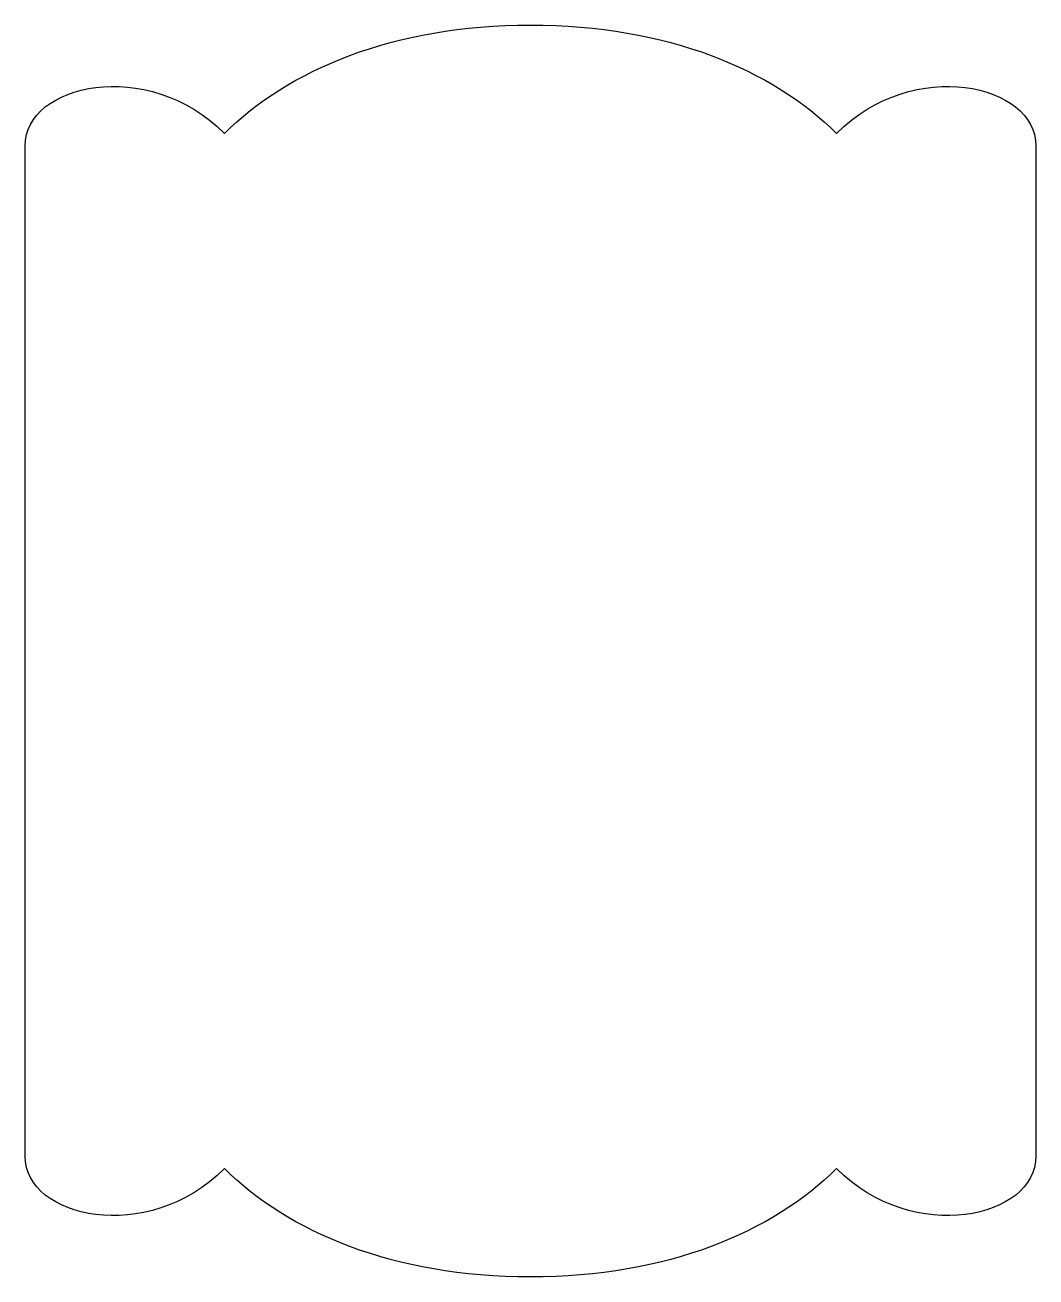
# Model space of a CAD drawing. Header units: centimetres. Extents: x 10.4 to 18.02, y -14.76 to -5.32.
import ezdxf

# ---------------------------------------------------------------- set-up
doc = ezdxf.new("R2010")
doc.units = ezdxf.units.CM
doc.header["$MEASUREMENT"] = 0
doc.layers.add('Layer 1', color=7, linetype='Continuous')

msp = doc.modelspace()

# ---------------------------------------------------------------- linework, layer by layer
at = {"layer": 'Layer 1', "color": 33}
msp.add_open_spline([(16.51249, -6.13905), (16.035, -5.66156), (15.23918, -5.32151), (14.20649, -5.32151), (14.20649, -5.32151), (13.17353, -5.32151), (12.37772, -5.66158), (11.90022, -6.13905), (11.90022, -6.13905), (11.3166, -5.55543), (10.39635, -5.76768), (10.39635, -6.23165), (10.39635, -6.23165), (10.39635, -6.23165), (10.39635, -13.85165), (10.39635, -13.85165), (10.39635, -13.85165), (10.39635, -14.3156), (11.3166, -14.52785), (11.90022, -13.94423), (11.90022, -13.94423), (12.37771, -14.42172), (13.17353, -14.76177), (14.20649, -14.76177), (14.20649, -14.76177), (15.23919, -14.76177), (16.035, -14.4217), (16.51249, -13.94423), (16.51249, -13.94423), (17.09611, -14.52785), (18.01636, -14.3156), (18.01636, -13.85165), (18.01636, -13.85165), (18.01636, -13.85165), (18.01636, -6.23165), (18.01636, -6.23165), (18.01636, -6.23165), (18.01635, -5.76768), (17.09608, -5.55546), (16.51249, -6.13905)], degree=3, knots=[0, 0, 0, 0, 0.0909091, 0.0909091, 0.0909091, 0.0909091, 0.1818182, 0.1818182, 0.1818182, 0.1818182, 0.2727273, 0.2727273, 0.2727273, 0.2727273, 0.3636364, 0.3636364, 0.3636364, 0.3636364, 0.4545455, 0.4545455, 0.4545455, 0.4545455, 0.5454545, 0.5454545, 0.5454545, 0.5454545, 0.6363636, 0.6363636, 0.6363636, 0.6363636, 0.7272727, 0.7272727, 0.7272727, 0.7272727, 0.8181818, 0.8181818, 0.8181818, 0.8181818, 1, 1, 1, 1], dxfattribs=at)

doc.saveas('drawing.dxf')
